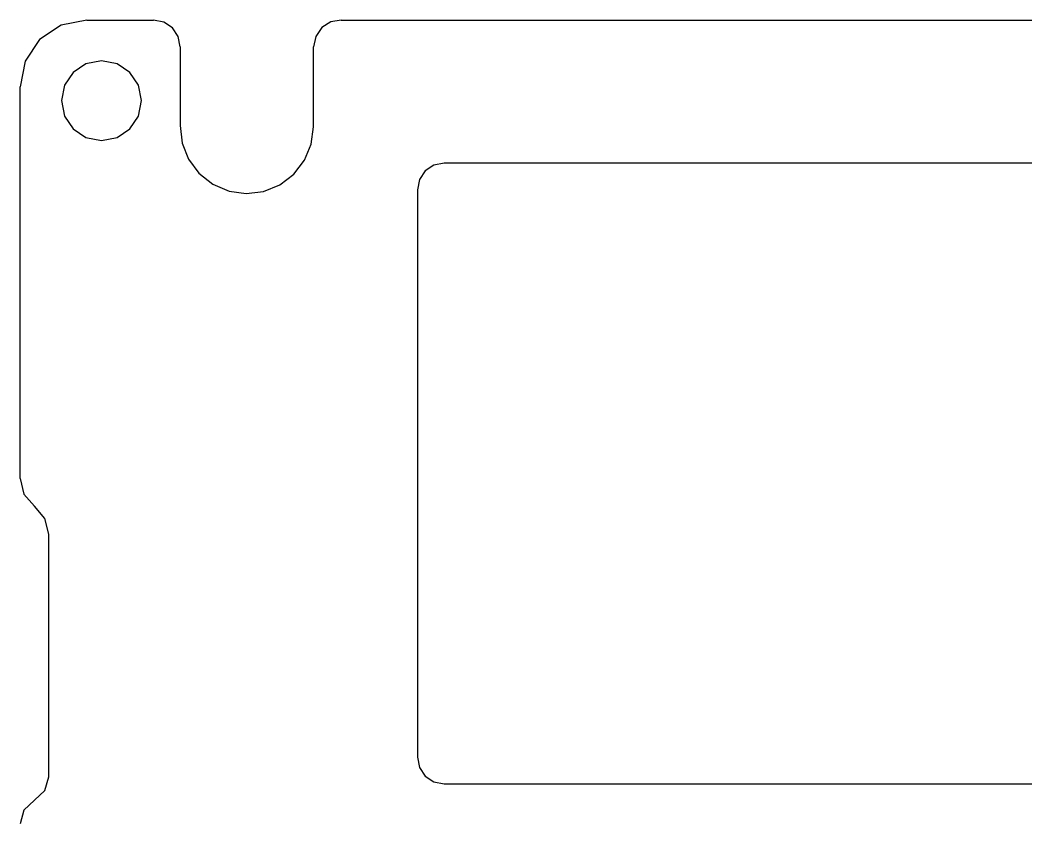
# Model space of a CAD drawing. Extents: x 0 to 148, y 0 to 81.
# Drawn here: x 0.13 to 37.83, y 50.99 to 81.13 of the extents above; entities that cross this region are included whole.
import ezdxf

# ---------------------------------------------------------------- set-up
doc = ezdxf.new("R2010")
doc.units = 0

msp = doc.modelspace()

# ---------------------------------------------------------------- linework, layer by layer
at = {"layer": 'Part__Feature007', "color": 7}
for points in [[(2.632303, 81.132462), (1.675583, 80.942168), (0.864515, 80.400233), (0.32258, 79.589164), (0.132287, 78.632444)], [(2.632303, 81.132462), (1.675583, 80.942168), (0.864515, 80.400233), (0.32258, 79.589164), (0.132287, 78.632444)], [(2.632303, 81.132462), (1.675583, 80.942168), (0.864515, 80.400233), (0.32258, 79.589164), (0.132287, 78.632444)], [(2.632303, 81.132462), (1.675583, 80.942168), (0.864515, 80.400233), (0.32258, 79.589164), (0.132287, 78.632444)], [(2.632247, 81.131325), (5.132821, 81.131325)], [(2.632247, 81.131325), (5.132821, 81.131325)], [(2.632247, 81.131325), (2.632247, 81.131325)], [(2.632247, 81.131325), (5.132821, 81.131325)], [(2.632247, 81.131325), (5.132821, 81.131325)], [(2.632247, 81.131325), (2.632247, 81.131325)], [(6.132699, 80.132445), (6.056583, 80.515134), (5.839811, 80.839563), (5.515385, 81.05634), (5.132697, 81.132462)], [(6.132699, 80.132445), (6.056583, 80.515134), (5.839811, 80.839563), (5.515385, 81.05634), (5.132697, 81.132462)], [(6.132699, 80.132445), (6.056583, 80.515134), (5.839811, 80.839563), (5.515385, 81.05634), (5.132697, 81.132462)], [(6.132699, 80.132445), (6.056583, 80.515134), (5.839811, 80.839563), (5.515385, 81.05634), (5.132697, 81.132462)], [(5.132821, 81.131325), (5.132821, 81.131325)], [(5.132821, 81.131325), (5.132821, 81.131325)], [(12.167287, 81.132436), (11.773997, 81.06659), (11.43769, 80.852326), (11.21182, 80.523699), (11.132291, 80.132947)], [(12.167287, 81.132436), (11.773997, 81.06659), (11.43769, 80.852326), (11.21182, 80.523699), (11.132291, 80.132947)], [(12.167287, 81.132436), (11.773997, 81.06659), (11.43769, 80.852326), (11.21182, 80.523699), (11.132291, 80.132947)], [(12.167287, 81.132436), (11.773997, 81.06659), (11.43769, 80.852326), (11.21182, 80.523699), (11.132291, 80.132947)], [(12.167289, 81.131325), (136.166493, 81.131325)], [(12.167289, 81.131325), (136.166493, 81.131325)], [(12.167289, 81.131325), (12.167289, 81.131325)], [(12.167289, 81.131325), (136.166493, 81.131325)], [(12.167289, 81.131325), (136.166493, 81.131325)], [(12.167289, 81.131325), (12.167289, 81.131325)], [(6.13268, 80.131201), (6.13268, 77.178455)], [(6.13268, 80.131201), (6.13268, 77.178455)], [(6.13268, 80.131201), (6.13268, 80.131201)], [(6.13268, 80.131201), (6.13268, 77.178455)], [(6.13268, 80.131201), (6.13268, 77.178455)], [(6.13268, 80.131201), (6.13268, 80.131201)], [(11.13224, 77.133476), (11.13224, 80.133847)], [(11.13224, 77.133476), (11.13224, 80.133847)], [(11.13224, 80.133847), (11.13224, 80.133847)], [(11.13224, 77.133476), (11.13224, 80.133847)], [(11.13224, 80.133847), (11.13224, 80.133847)], [(11.13224, 77.133476), (11.13224, 80.133847)], [(4.681699, 78.112459), (4.563508, 78.695976), (4.241974, 79.172413), (3.765304, 79.493599), (3.181701, 79.611366), (2.598099, 79.493599), (2.121428, 79.172413), (1.799895, 78.695976), (1.681703, 78.112459), (1.799895, 77.528943), (2.121428, 77.052506), (2.598099, 76.731319), (3.181701, 76.613552), (3.765304, 76.731319), (4.241974, 77.052506), (4.563508, 77.528943), (4.681699, 78.112459), (4.681699, 78.112459)], [(4.681699, 78.112459), (4.563508, 78.695976), (4.241974, 79.172413), (3.765304, 79.493599), (3.181701, 79.611366), (2.598099, 79.493599), (2.121428, 79.172413), (1.799895, 78.695976), (1.681703, 78.112459), (1.799895, 77.528943), (2.121428, 77.052506), (2.598099, 76.731319), (3.181701, 76.613552), (3.765304, 76.731319), (4.241974, 77.052506), (4.563508, 77.528943), (4.681699, 78.112459), (4.681699, 78.112459)], [(4.681699, 78.112459), (4.563508, 78.695976), (4.241974, 79.172413), (3.765304, 79.493599), (3.181701, 79.611366), (2.598099, 79.493599), (2.121428, 79.172413), (1.799895, 78.695976), (1.681703, 78.112459), (1.799895, 77.528943), (2.121428, 77.052506), (2.598099, 76.731319), (3.181701, 76.613552), (3.765304, 76.731319), (4.241974, 77.052506), (4.563508, 77.528943), (4.681699, 78.112459), (4.681699, 78.112459)], [(4.681699, 78.112459), (4.563508, 78.695976), (4.241974, 79.172413), (3.765304, 79.493599), (3.181701, 79.611366), (2.598099, 79.493599), (2.121428, 79.172413), (1.799895, 78.695976), (1.681703, 78.112459), (1.799895, 77.528943), (2.121428, 77.052506), (2.598099, 76.731319), (3.181701, 76.613552), (3.765304, 76.731319), (4.241974, 77.052506), (4.563508, 77.528943), (4.681699, 78.112459), (4.681699, 78.112459)], [(0.132202, 63.941367), (0.132202, 78.633661)], [(0.132202, 63.941367), (0.132202, 78.633661)], [(0.132202, 78.633661), (0.132202, 78.633661)], [(0.132202, 63.941367), (0.132202, 78.633661)], [(0.132202, 78.633661), (0.132202, 78.633661)], [(0.132202, 63.941367), (0.132202, 78.633661)], [(6.13268, 77.178455), (6.13268, 77.178455)], [(6.13268, 77.178455), (6.13268, 77.178455)], [(6.132699, 77.177238), (6.208477, 76.519798), (6.448825, 75.91493), (6.837068, 75.392533), (7.356535, 74.982505), (7.965341, 74.723036), (8.609897, 74.63259), (9.255969, 74.711473), (9.869327, 74.959991), (10.396057, 75.360646), (10.793598, 75.876003), (11.044744, 76.476467), (11.132291, 77.132444)], [(6.132699, 77.177238), (6.208477, 76.519798), (6.448825, 75.91493), (6.837068, 75.392533), (7.356535, 74.982505), (7.965341, 74.723036), (8.609897, 74.63259), (9.255969, 74.711473), (9.869327, 74.959991), (10.396057, 75.360646), (10.793598, 75.876003), (11.044744, 76.476467), (11.132291, 77.132444)], [(6.132699, 77.177238), (6.208477, 76.519798), (6.448825, 75.91493), (6.837068, 75.392533), (7.356535, 74.982505), (7.965341, 74.723036), (8.609897, 74.63259), (9.255969, 74.711473), (9.869327, 74.959991), (10.396057, 75.360646), (10.793598, 75.876003), (11.044744, 76.476467), (11.132291, 77.132444)], [(6.132699, 77.177238), (6.208477, 76.519798), (6.448825, 75.91493), (6.837068, 75.392533), (7.356535, 74.982505), (7.965341, 74.723036), (8.609897, 74.63259), (9.255969, 74.711473), (9.869327, 74.959991), (10.396057, 75.360646), (10.793598, 75.876003), (11.044744, 76.476467), (11.132291, 77.132444)], [(11.13224, 77.133476), (11.13224, 77.133476)], [(11.13224, 77.133476), (11.13224, 77.133476)], [(3.181786, 76.612247), (3.181786, 76.612247)], [(3.181786, 76.612247), (3.181786, 76.612247)], [(16.027285, 75.772461), (15.638042, 75.693876), (15.320182, 75.47957), (15.105873, 75.161712), (15.027286, 74.772469)], [(16.027285, 75.772461), (15.638042, 75.693876), (15.320182, 75.47957), (15.105873, 75.161712), (15.027286, 74.772469)], [(16.027285, 75.772461), (15.638042, 75.693876), (15.320182, 75.47957), (15.105873, 75.161712), (15.027286, 74.772469)], [(16.027285, 75.772461), (15.638042, 75.693876), (15.320182, 75.47957), (15.105873, 75.161712), (15.027286, 74.772469)], [(80.167237, 75.773519), (16.027291, 75.773519)], [(80.167237, 75.773519), (16.027291, 75.773519)], [(16.027291, 75.773519), (16.027291, 75.773519)], [(80.167237, 75.773519), (16.027291, 75.773519)], [(16.027291, 75.773519), (16.027291, 75.773519)], [(80.167237, 75.773519), (16.027291, 75.773519)], [(15.027167, 74.773395), (15.027167, 53.492985)], [(15.027167, 74.773395), (15.027167, 53.492985)], [(15.027167, 74.773395), (15.027167, 74.773395)], [(15.027167, 74.773395), (15.027167, 74.773395)], [(15.027167, 74.773395), (15.027167, 53.492985)], [(15.027167, 74.773395), (15.027167, 53.492985)], [(0.132202, 63.941367), (0.132202, 63.941367)], [(0.132202, 63.941367), (0.132202, 63.941367)], [(0.132305, 63.941473), (0.274486, 63.356469), (0.669308, 62.901979)], [(0.132305, 63.941473), (0.274486, 63.356469), (0.669308, 62.901979)], [(0.132305, 63.941473), (0.274486, 63.356469), (0.669308, 62.901979)], [(0.132305, 63.941473), (0.274486, 63.356469), (0.669308, 62.901979)], [(0.669306, 62.901556), (0.669306, 62.901556)], [(0.669306, 62.901556), (0.669306, 62.901556)], [(1.206306, 61.862486), (1.064126, 62.447488), (0.669308, 62.901979)], [(1.206306, 61.862486), (1.064126, 62.447488), (0.669308, 62.901979)], [(1.206306, 61.862486), (1.064126, 62.447488), (0.669308, 62.901979)], [(1.206306, 61.862486), (1.064126, 62.447488), (0.669308, 62.901979)], [(1.206409, 52.762735), (1.206409, 61.861745)], [(1.206409, 52.762735), (1.206409, 61.861745)], [(1.206409, 61.861745), (1.206409, 61.861745)], [(1.206409, 52.762735), (1.206409, 61.861745)], [(1.206409, 61.861745), (1.206409, 61.861745)], [(1.206409, 52.762735), (1.206409, 61.861745)], [(15.027167, 53.492985), (15.027167, 53.492985)], [(15.027167, 53.492985), (15.027167, 53.492985)], [(15.027286, 53.492482), (15.105873, 53.103239), (15.320181, 52.78538), (15.638042, 52.571074), (16.027285, 52.49249)], [(15.027286, 53.492482), (15.105873, 53.103239), (15.320181, 52.78538), (15.638042, 52.571074), (16.027285, 52.49249)], [(15.027286, 53.492482), (15.105873, 53.103239), (15.320181, 52.78538), (15.638042, 52.571074), (16.027285, 52.49249)], [(15.027286, 53.492482), (15.105873, 53.103239), (15.320181, 52.78538), (15.638042, 52.571074), (16.027285, 52.49249)], [(0.669308, 51.877811), (1.061557, 52.245041), (1.206314, 52.762497)], [(0.669308, 51.877811), (1.061557, 52.245041), (1.206314, 52.762497)], [(0.669308, 51.877811), (1.061557, 52.245041), (1.206314, 52.762497)], [(0.669308, 51.877811), (1.061557, 52.245041), (1.206314, 52.762497)], [(1.206409, 52.762735), (1.206409, 52.762735)], [(1.206409, 52.762735), (1.206409, 52.762735)], [(16.027291, 52.492861), (80.167237, 52.492861)], [(16.027291, 52.492861), (80.167237, 52.492861)], [(16.027291, 52.492861), (16.027291, 52.492861)], [(16.027291, 52.492861), (16.027291, 52.492861)], [(16.027291, 52.492861), (80.167237, 52.492861)], [(16.027291, 52.492861), (80.167237, 52.492861)], [(0.669308, 51.877811), (0.277048, 51.510512), (0.132305, 50.992993)], [(0.669308, 51.877811), (0.277048, 51.510512), (0.132305, 50.992993)], [(0.669308, 51.877811), (0.277048, 51.510512), (0.132305, 50.992993)], [(0.669308, 51.877811), (0.277048, 51.510512), (0.132305, 50.992993)], [(0.669306, 51.879028), (0.669306, 51.879028)], [(0.669306, 51.879028), (0.669306, 51.879028)]]:
    msp.add_lwpolyline(points, dxfattribs=at)

doc.saveas('drawing.dxf')
